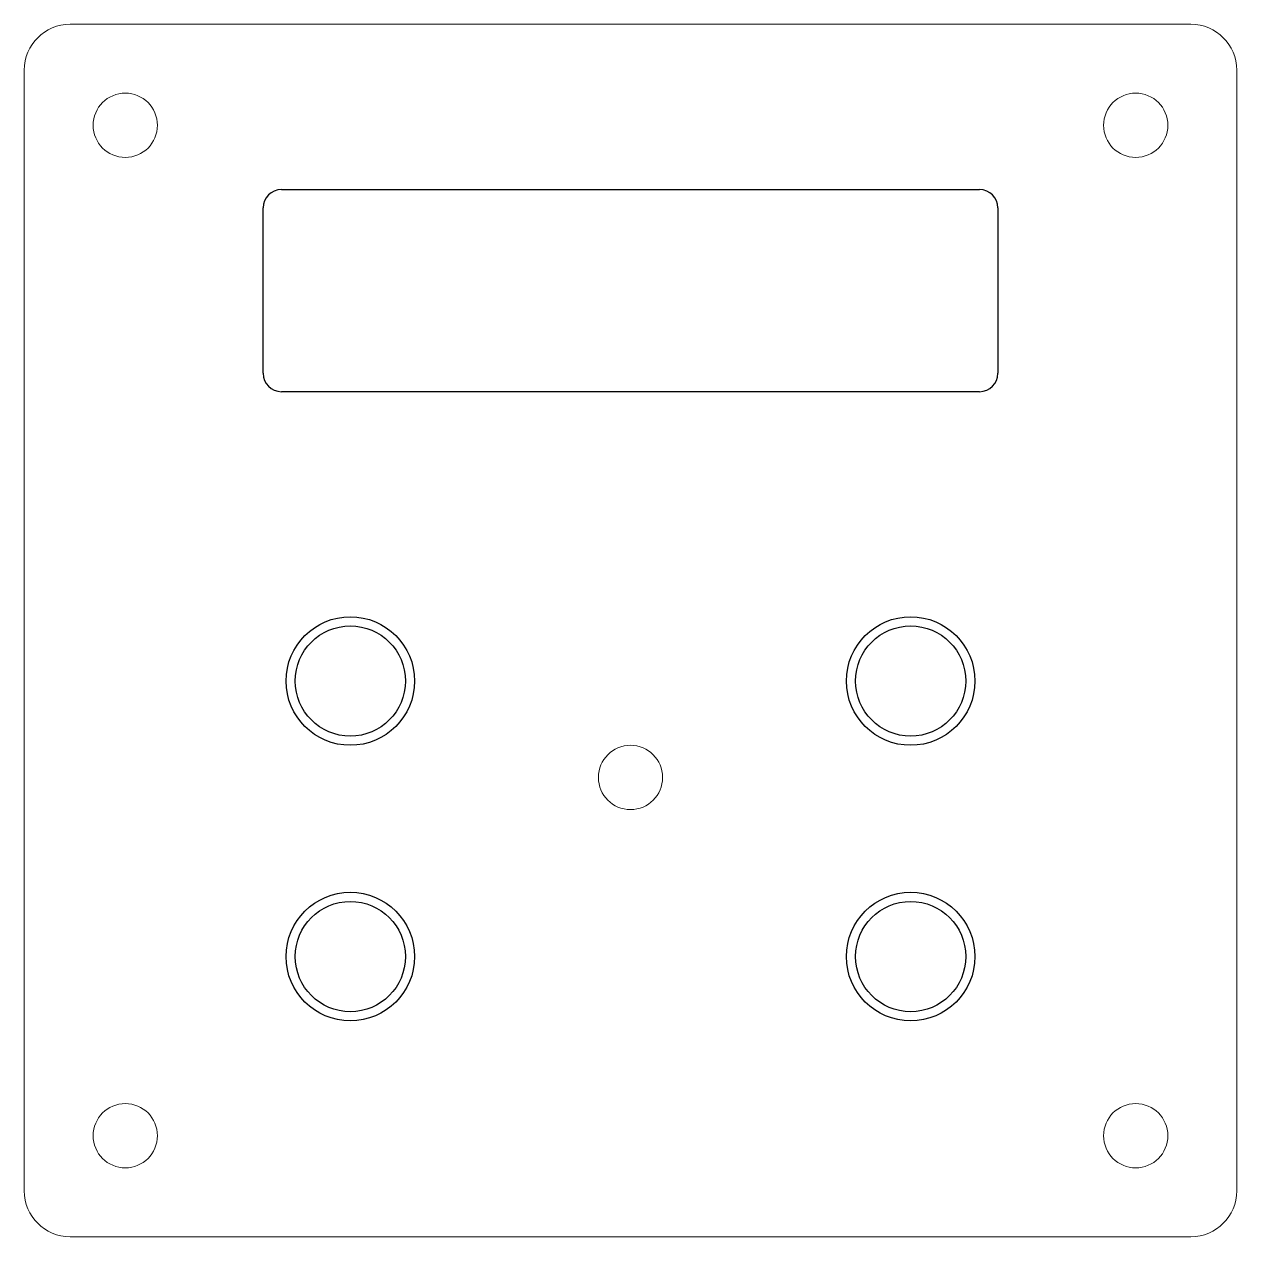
# Model space of a CAD drawing. Header units: millimetres. Extents: x -66 to 66, y -66 to 66.
import ezdxf

# ---------------------------------------------------------------- set-up
doc = ezdxf.new("R2010")
doc.units = ezdxf.units.MM

msp = doc.modelspace()

# ---------------------------------------------------------------- linework, layer by layer
at = {"color": 144, "linetype": 'Continuous', "lineweight": 18}
for p, q in [((61, 66), (-61, 66)), ((-66, 61), (-66, -61)), ((66, -61), (66, 61)), ((-61, -66), (61, -66))]:
    msp.add_line(p, q, dxfattribs=at)
at = {"color": 7, "linetype": 'Continuous', "lineweight": 25}
for p, q in [((-38, 48), (38, 48)), ((-40, 28), (-40, 46)), ((40, 46), (40, 28)), ((38, 26), (-38, 26))]:
    msp.add_line(p, q, dxfattribs=at)
at = {"color": 144, "linetype": 'Continuous', "lineweight": 18}
for centre in [(-55, 55), (55, 55), (0, -16), (-55, -55), (55, -55)]:
    msp.add_circle(centre, 3.5, dxfattribs=at)
at = {"color": 7, "linetype": 'Continuous', "lineweight": 25}
for centre, radius in [((-30.5, -5.5), 7), ((30.5, -5.5), 7), ((-30.5, -5.5), 6), ((30.5, -5.5), 6), ((-30.5, -35.5), 7), ((30.5, -35.5), 7), ((-30.5, -35.5), 6), ((30.5, -35.5), 6)]:
    msp.add_circle(centre, radius, dxfattribs=at)
at = {"color": 144, "linetype": 'Continuous', "lineweight": 18}
for centre, start, end in [((-61, 61), 90, 180), ((61, 61), 0, 90), ((-61, -61), 180, 270), ((61, -61), 270, 0)]:
    msp.add_arc(centre, 5, start, end, dxfattribs=at)
at = {"color": 7, "linetype": 'Continuous', "lineweight": 25}
for centre, start, end in [((-38, 46), 90, 180), ((38, 46), 0, 90), ((-38, 28), 180, 270), ((38, 28), 270, 0)]:
    msp.add_arc(centre, 2, start, end, dxfattribs=at)

doc.saveas('drawing.dxf')
